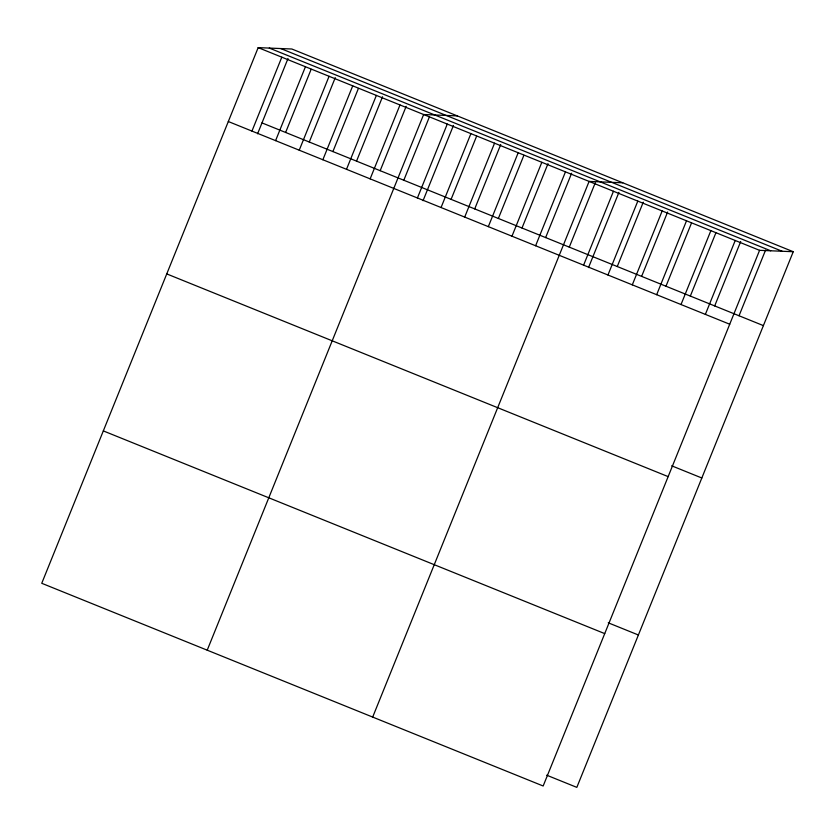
<?xml version="1.0" encoding="UTF-8"?>
<svg xmlns="http://www.w3.org/2000/svg" width="835" height="835" viewBox="0 0 835 835"><rect width="100%" height="100%" fill="white"/><g stroke="black" fill="none" stroke-linecap="round" stroke-linejoin="round"><path stroke-width="1.25" d="M793.25 251.711L291.843 49.004L258.172 47.626L41.75 583.289L543.157 785.996L759.579 250.333L793.25 251.711L576.828 787.374L546.674 775.183M251.951 131.085L281.812 57.177M257.587 133.788L287.992 58.544M275.592 140.635L305.443 66.737M285.622 132.462L311.142 69.284M299.233 150.196L329.084 76.288M309.263 142.023L335.263 77.655M322.863 159.746L352.725 85.848M332.894 151.573L358.424 88.406M346.504 169.307L376.366 95.409M356.535 161.134L382.534 96.766M370.145 178.857L399.996 104.959M380.175 170.684L406.175 106.327M207.216 650.183L423.637 114.52L457.309 115.898M403.806 180.245L429.336 117.067M417.416 197.978L447.278 124.071M423.053 200.682L453.457 125.438M441.057 207.529L470.909 133.631M451.088 199.356L476.608 136.178M464.698 217.09L494.55 143.182M474.718 208.907L500.729 144.549M488.329 226.64L518.191 152.742M498.359 218.467L523.889 155.3M511.97 236.201L541.832 162.303M522 228.028L548 163.66M535.611 245.751L565.462 171.853M545.641 237.578L571.641 173.21M372.681 717.077L589.103 181.414L622.774 182.792M569.272 247.139L595.282 182.771M583.602 265.154L613.454 191.257M588.518 267.576L618.923 192.332M607.953 275.007L637.815 201.099M617.263 266.542L643.274 202.174M632.304 284.85L662.165 210.952M641.624 276.385L667.624 212.017M656.665 294.692L686.516 220.795M665.975 286.228L691.495 223.06M681.016 304.535L710.877 230.637M690.326 296.081L715.856 232.902M705.366 314.388L735.228 240.48M714.687 305.923L740.687 241.555M739.038 315.766L765.528 250.208M280.727 48.545L782.144 251.251M269.287 48.075L770.695 250.782M258.172 47.626L759.579 250.333M261.981 122.902L763.388 325.608M228.31 121.524L729.727 324.23M671.674 465.805L701.828 477.996M166.749 273.911L668.157 476.618M608.245 622.806L638.399 634.997M103.321 430.902L604.728 633.608"/></g></svg>
